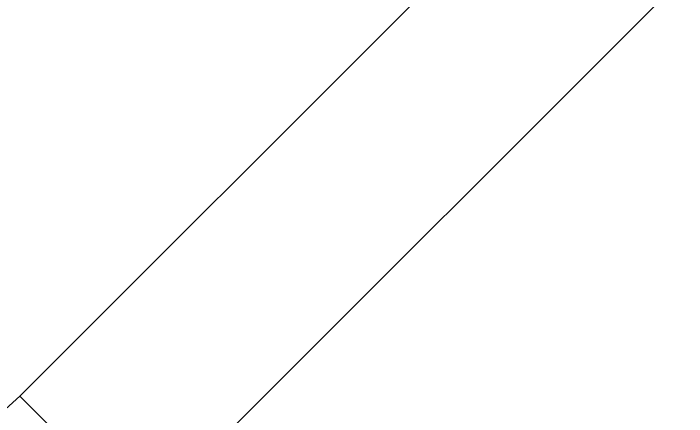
# Model space of a CAD drawing. Extents: x 23 to 587, y 4 to 413.
# Drawn here: x 223.194 to 228.061, y 309.918 to 312.835 of the extents above; entities that cross this region are included whole.
import ezdxf

# ---------------------------------------------------------------- set-up
doc = ezdxf.new("R2010")
doc.units = 0
doc.linetypes.add('DASHED', pattern=[15, 12, -3])
doc.layers.get('0').update_dxf_attribs({"lineweight": 13})

# ---------------------------------------------------------------- blocks, each defined once
blk = doc.blocks.new('BLOCK398')
at = {"color": 7, "linetype": 'DASHED', "lineweight": 13}
for p, q in [((237.8147, -100.4056), (259.3852, -78.835)), ((236.0469, -98.6378), (254.7037, -79.9809))]:
    blk.add_line(p, q, dxfattribs=at)
at = {"color": 7, "linetype": 'DASHED', "lineweight": 13, "ltscale": 0.0625}
blk.add_line((237.8147, -100.4056), (236.0469, -98.6378), dxfattribs=at)
at = {"color": 7, "linetype": 'DASHED', "lineweight": 13}
for radius in [10.5, 8]:
    blk.add_arc((230.39, -92.9809), radius, 135, 315, dxfattribs=at)

msp = doc.modelspace()

# ---------------------------------------------------------------- block references
at = {"lineweight": 0, "xscale": 0.5, "yscale": 0.5, "zscale": 0.5}
msp.add_blockref('BLOCK398', (105.2159, 359.385), dxfattribs=at)

doc.saveas('drawing.dxf')
